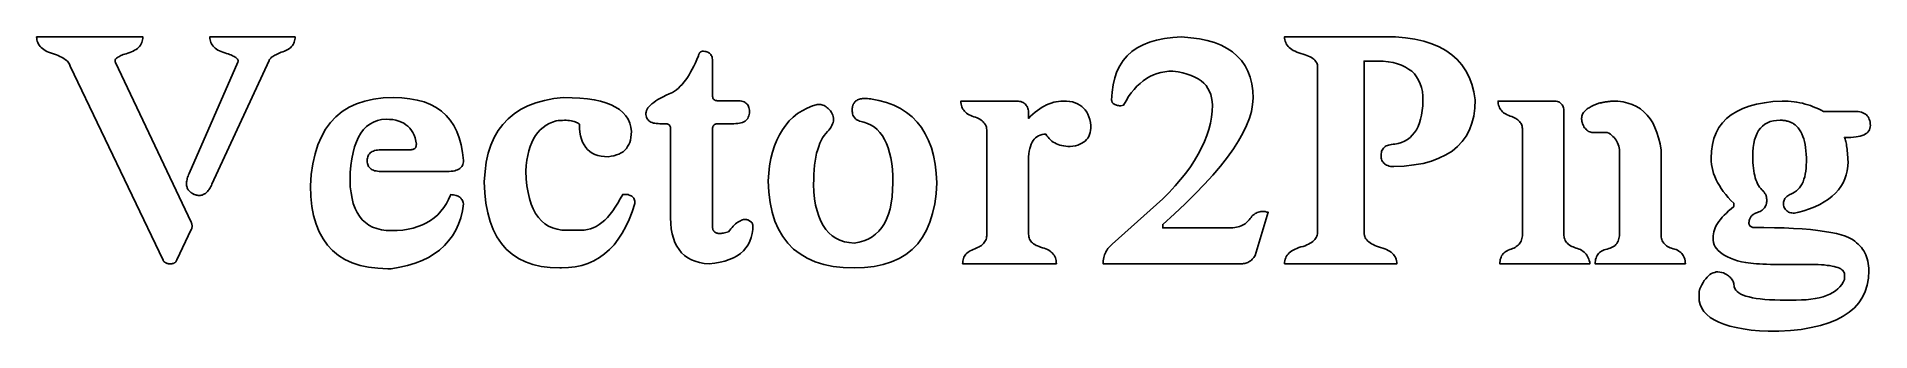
# Model space of a CAD drawing. Header units: metres. Extents: x 1 to 145, y 23 to 46.
import ezdxf

# ---------------------------------------------------------------- set-up
doc = ezdxf.new("R2010")
doc.units = ezdxf.units.M

msp = doc.modelspace()

# ---------------------------------------------------------------- linework, layer by layer
for points in [[(11.24, 28.07), (11.29, 28.07), (11.33, 28.07), (11.37, 28.08), (11.41, 28.09), (11.45, 28.1), (11.49, 28.12), (11.52, 28.13), (11.55, 28.15), (11.58, 28.18), (11.61, 28.2), (11.63, 28.23), (11.66, 28.26), (11.68, 28.3), (11.7, 28.33), (11.72, 28.37), (12.86, 30.76), (12.88, 30.8), (12.89, 30.84), (12.9, 30.88), (12.91, 30.92), (12.92, 30.96), (12.92, 31), (12.92, 31.03), (12.92, 31.07), (12.92, 31.11), (12.91, 31.15), (12.91, 31.19), (12.89, 31.23), (12.88, 31.28), (12.87, 31.32), (12.85, 31.36), (6.87, 43.95), (6.86, 43.96), (6.86, 43.97), (6.86, 43.98), (6.85, 43.99), (6.85, 43.99), (6.85, 44), (6.85, 44.01), (6.84, 44.02), (6.84, 44.02), (6.84, 44.03), (6.84, 44.04), (6.84, 44.05), (6.84, 44.05), (6.84, 44.06), (6.84, 44.07), (6.84, 44.11), (6.86, 44.16), (6.88, 44.2), (6.91, 44.24), (6.95, 44.28), (7, 44.32), (7.06, 44.36), (7.13, 44.4), (7.21, 44.45), (7.29, 44.49), (7.39, 44.53), (7.49, 44.57), (7.6, 44.6), (7.72, 44.64), (7.85, 44.68), (8, 44.73), (8.14, 44.79), (8.27, 44.85), (8.39, 44.91), (8.51, 44.98), (8.61, 45.05), (8.7, 45.14), (8.78, 45.22), (8.84, 45.31), (8.9, 45.41), (8.95, 45.51), (8.99, 45.62), (9.02, 45.73), (9.03, 45.85), (9.04, 45.97), (0.66, 45.97), (0.67, 45.85), (0.68, 45.73), (0.71, 45.62), (0.75, 45.51), (0.8, 45.4), (0.86, 45.31), (0.93, 45.21), (1.02, 45.13), (1.11, 45.04), (1.22, 44.96), (1.33, 44.89), (1.46, 44.82), (1.6, 44.76), (1.75, 44.7), (1.91, 44.65), (2.07, 44.6), (2.22, 44.55), (2.36, 44.49), (2.49, 44.43), (2.62, 44.37), (2.73, 44.31), (2.83, 44.24), (2.92, 44.18), (3.01, 44.11), (3.08, 44.04), (3.14, 43.96), (3.2, 43.89), (3.24, 43.81), (3.28, 43.73), (3.3, 43.65), (10.63, 28.35), (10.65, 28.31), (10.68, 28.28), (10.7, 28.25), (10.73, 28.22), (10.76, 28.19), (10.79, 28.17), (10.82, 28.15), (10.86, 28.13), (10.89, 28.11), (10.93, 28.1), (10.98, 28.09), (11.02, 28.08), (11.07, 28.07), (11.11, 28.07), (11.16, 28.07), (11.24, 28.07)], [(16.55, 44.07), (16.55, 44.07), (16.55, 44.06), (16.55, 44.05), (16.55, 44.05), (16.55, 44.04), (16.55, 44.04), (16.55, 44.03), (16.55, 44.02), (16.55, 44.02), (16.54, 44.01), (16.54, 44), (16.54, 44), (16.54, 43.99), (16.54, 43.99), (16.53, 43.98), (12.69, 35.18), (12.64, 35.08), (12.6, 34.98), (12.57, 34.89), (12.54, 34.79), (12.52, 34.71), (12.5, 34.62), (12.49, 34.54), (12.48, 34.46), (12.48, 34.38), (12.48, 34.31), (12.49, 34.23), (12.5, 34.16), (12.52, 34.1), (12.54, 34.04), (12.57, 33.97), (12.59, 33.94), (12.61, 33.91), (12.63, 33.88), (12.66, 33.84), (12.68, 33.81), (12.71, 33.79), (12.74, 33.76), (12.77, 33.73), (12.81, 33.7), (12.84, 33.68), (12.88, 33.65), (12.91, 33.63), (12.95, 33.61), (13, 33.59), (13.04, 33.56), (13.08, 33.54), (13.13, 33.53), (13.17, 33.51), (13.21, 33.5), (13.26, 33.49), (13.3, 33.48), (13.34, 33.47), (13.38, 33.46), (13.42, 33.46), (13.46, 33.46), (13.5, 33.46), (13.54, 33.46), (13.58, 33.46), (13.62, 33.47), (13.66, 33.48), (13.72, 33.49), (13.79, 33.52), (13.85, 33.55), (13.91, 33.58), (13.97, 33.62), (14.03, 33.67), (14.08, 33.72), (14.14, 33.78), (14.19, 33.84), (14.25, 33.91), (14.3, 33.98), (14.35, 34.06), (14.4, 34.15), (14.45, 34.24), (14.49, 34.34), (18.99, 44.09), (19.01, 44.14), (19.04, 44.19), (19.07, 44.23), (19.12, 44.28), (19.17, 44.33), (19.23, 44.38), (19.29, 44.42), (19.36, 44.47), (19.44, 44.52), (19.53, 44.56), (19.63, 44.61), (19.73, 44.66), (19.84, 44.7), (19.96, 44.75), (20.08, 44.79), (20.21, 44.84), (20.32, 44.89), (20.43, 44.94), (20.53, 45), (20.62, 45.07), (20.7, 45.14), (20.77, 45.21), (20.83, 45.29), (20.89, 45.37), (20.94, 45.46), (20.97, 45.55), (21, 45.65), (21.03, 45.75), (21.04, 45.86), (21.04, 45.97), (14.32, 45.97), (14.32, 45.85), (14.34, 45.74), (14.37, 45.63), (14.4, 45.52), (14.45, 45.42), (14.51, 45.33), (14.58, 45.24), (14.66, 45.15), (14.75, 45.07), (14.85, 45), (14.96, 44.93), (15.08, 44.87), (15.21, 44.81), (15.35, 44.75), (15.51, 44.7), (15.64, 44.66), (15.77, 44.62), (15.88, 44.58), (15.99, 44.54), (16.09, 44.5), (16.17, 44.45), (16.25, 44.41), (16.32, 44.37), (16.38, 44.33), (16.43, 44.29), (16.48, 44.24), (16.51, 44.2), (16.53, 44.16), (16.55, 44.11), (16.55, 44.07)], [(96.62, 41.12), (96.59, 41.71), (96.51, 42.26), (96.38, 42.78), (96.2, 43.26), (95.98, 43.69), (95.7, 44.09), (95.37, 44.45), (95, 44.78), (94.57, 45.06), (94.1, 45.31), (93.57, 45.51), (93, 45.68), (92.38, 45.81), (91.7, 45.9), (90.98, 45.96), (90.28, 45.92), (89.62, 45.83), (89.01, 45.71), (88.45, 45.55), (87.94, 45.34), (87.47, 45.09), (87.06, 44.8), (86.69, 44.47), (86.37, 44.1), (86.1, 43.68), (85.88, 43.23), (85.7, 42.73), (85.57, 42.19), (85.49, 41.61), (85.46, 40.98), (85.47, 40.93), (85.48, 40.88), (85.49, 40.84), (85.51, 40.8), (85.54, 40.76), (85.58, 40.72), (85.62, 40.68), (85.67, 40.65), (85.72, 40.63), (85.78, 40.6), (85.85, 40.58), (85.92, 40.56), (86, 40.54), (86.09, 40.53), (86.18, 40.52), (86.4, 40.59), (86.6, 40.93), (86.8, 41.25), (87.01, 41.55), (87.23, 41.82), (87.46, 42.07), (87.7, 42.3), (87.95, 42.5), (88.21, 42.68), (88.48, 42.84), (88.76, 42.97), (89.05, 43.07), (89.35, 43.16), (89.66, 43.22), (89.98, 43.25), (90.3, 43.26), (90.7, 43.2), (91.08, 43.13), (91.42, 43.03), (91.74, 42.92), (92.03, 42.8), (92.29, 42.65), (92.52, 42.49), (92.73, 42.31), (92.91, 42.12), (93.06, 41.9), (93.19, 41.67), (93.28, 41.43), (93.35, 41.16), (93.39, 40.88), (93.41, 40.59), (93.39, 40.11), (93.34, 39.63), (93.25, 39.15), (93.13, 38.67), (92.97, 38.18), (92.78, 37.7), (92.55, 37.21), (92.29, 36.71), (92, 36.22), (91.67, 35.72), (91.3, 35.22), (90.9, 34.71), (90.47, 34.21), (90, 33.7), (89.49, 33.19), (85.49, 29.61), (85.4, 29.52), (85.31, 29.44), (85.24, 29.35), (85.16, 29.26), (85.1, 29.17), (85.04, 29.07), (84.99, 28.97), (84.94, 28.87), (84.9, 28.77), (84.87, 28.66), (84.84, 28.55), (84.82, 28.43), (84.8, 28.31), (84.79, 28.19), (84.79, 28.07), (95.69, 28.07), (95.78, 28.07), (95.87, 28.08), (95.96, 28.09), (96.04, 28.11), (96.13, 28.14), (96.21, 28.17), (96.28, 28.21), (96.35, 28.26), (96.42, 28.31), (96.49, 28.36), (96.55, 28.42), (96.61, 28.49), (96.67, 28.57), (96.72, 28.65), (96.77, 28.73), (97.81, 32.13), (97.69, 32.15), (97.57, 32.18), (97.46, 32.19), (97.35, 32.19), (97.24, 32.18), (97.14, 32.17), (97.04, 32.14), (96.95, 32.11), (96.86, 32.07), (96.77, 32.02), (96.69, 31.96), (96.61, 31.89), (96.53, 31.82), (96.46, 31.73), (96.39, 31.63), (96.32, 31.54), (96.24, 31.45), (96.16, 31.37), (96.08, 31.29), (95.98, 31.22), (95.88, 31.16), (95.78, 31.1), (95.67, 31.05), (95.55, 31.01), (95.43, 30.97), (95.3, 30.95), (95.17, 30.92), (95.03, 30.91), (94.88, 30.9), (94.73, 30.89), (89.49, 30.89), (89.49, 31.17), (90.41, 32), (91.27, 32.8), (92.06, 33.58), (92.79, 34.34), (93.45, 35.07), (94.05, 35.78), (94.59, 36.47), (95.06, 37.13), (95.48, 37.77), (95.82, 38.38), (96.11, 38.98), (96.33, 39.55), (96.49, 40.09), (96.58, 40.62), (96.62, 41.12)], [(110.02, 40.93), (110, 40.53), (109.96, 40.16), (109.91, 39.8), (109.83, 39.48), (109.74, 39.18), (109.63, 38.9), (109.5, 38.64), (109.35, 38.42), (109.18, 38.21), (109, 38.03), (108.79, 37.88), (108.57, 37.74), (108.33, 37.64), (108.07, 37.55), (107.79, 37.5), (107.66, 37.49), (107.53, 37.48), (107.42, 37.46), (107.31, 37.43), (107.21, 37.4), (107.12, 37.36), (107.04, 37.31), (106.96, 37.25), (106.9, 37.18), (106.85, 37.11), (106.8, 37.03), (106.76, 36.94), (106.74, 36.84), (106.72, 36.73), (106.71, 36.62), (106.71, 36.51), (106.72, 36.41), (106.75, 36.31), (106.78, 36.22), (106.82, 36.14), (106.87, 36.07), (106.93, 36), (106.99, 35.94), (107.07, 35.89), (107.15, 35.84), (107.25, 35.81), (107.35, 35.78), (107.46, 35.75), (107.58, 35.74), (107.71, 35.73), (108.54, 35.78), (109.31, 35.86), (110.03, 35.99), (110.68, 36.17), (111.28, 36.39), (111.82, 36.65), (112.31, 36.96), (112.74, 37.31), (113.11, 37.7), (113.42, 38.14), (113.68, 38.63), (113.88, 39.15), (114.02, 39.72), (114.1, 40.34), (114.13, 41), (114.03, 41.64), (113.87, 42.24), (113.67, 42.79), (113.4, 43.3), (113.09, 43.77), (112.72, 44.19), (112.3, 44.56), (111.82, 44.9), (111.3, 45.19), (110.71, 45.43), (110.08, 45.63), (109.39, 45.78), (108.65, 45.89), (107.86, 45.96), (107.01, 45.98), (99.1, 45.98), (99.1, 45.86), (99.12, 45.74), (99.15, 45.62), (99.19, 45.52), (99.24, 45.41), (99.3, 45.31), (99.38, 45.22), (99.46, 45.13), (99.56, 45.05), (99.67, 44.97), (99.79, 44.9), (99.93, 44.83), (100.07, 44.77), (100.23, 44.71), (100.39, 44.66), (100.56, 44.61), (100.72, 44.56), (100.86, 44.51), (101, 44.45), (101.12, 44.39), (101.23, 44.33), (101.32, 44.26), (101.41, 44.2), (101.49, 44.13), (101.55, 44.06), (101.6, 43.98), (101.64, 43.91), (101.67, 43.83), (101.69, 43.75), (101.69, 43.66), (101.69, 30.53), (101.69, 30.43), (101.67, 30.33), (101.64, 30.24), (101.6, 30.15), (101.55, 30.06), (101.49, 29.98), (101.41, 29.9), (101.32, 29.82), (101.23, 29.75), (101.12, 29.68), (101, 29.61), (100.86, 29.55), (100.72, 29.49), (100.56, 29.44), (100.39, 29.39), (100.23, 29.34), (100.07, 29.28), (99.93, 29.22), (99.79, 29.15), (99.67, 29.08), (99.56, 29), (99.46, 28.92), (99.38, 28.83), (99.3, 28.74), (99.24, 28.64), (99.19, 28.54), (99.15, 28.43), (99.12, 28.31), (99.1, 28.19), (99.1, 28.07), (107.97, 28.07), (107.96, 28.19), (107.94, 28.31), (107.91, 28.42), (107.87, 28.52), (107.82, 28.62), (107.76, 28.72), (107.69, 28.81), (107.6, 28.9), (107.5, 28.98), (107.39, 29.05), (107.27, 29.12), (107.14, 29.19), (107, 29.25), (106.84, 29.3), (106.67, 29.35), (106.51, 29.4), (106.35, 29.46), (106.21, 29.52), (106.08, 29.58), (105.96, 29.64), (105.85, 29.71), (105.75, 29.79), (105.66, 29.86), (105.59, 29.95), (105.52, 30.03), (105.47, 30.12), (105.43, 30.22), (105.4, 30.31), (105.39, 30.42), (105.38, 30.52), (105.38, 44.06), (106.88, 44.06), (107.28, 44.01), (107.66, 43.94), (108.01, 43.85), (108.33, 43.73), (108.63, 43.59), (108.89, 43.43), (109.13, 43.25), (109.34, 43.04), (109.52, 42.81), (109.67, 42.55), (109.8, 42.27), (109.9, 41.97), (109.97, 41.65), (110.01, 41.3), (110.02, 40.93)], [(53.97, 44.1), (53.97, 44.19), (53.95, 44.28), (53.94, 44.36), (53.91, 44.44), (53.88, 44.51), (53.84, 44.57), (53.79, 44.62), (53.74, 44.67), (53.68, 44.71), (53.61, 44.75), (53.53, 44.78), (53.45, 44.8), (53.36, 44.82), (53.26, 44.83), (53.16, 44.83), (53.13, 44.82), (53.1, 44.81), (53.08, 44.8), (53.05, 44.79), (53.03, 44.77), (53, 44.75), (52.98, 44.73), (52.96, 44.7), (52.94, 44.68), (52.92, 44.65), (52.91, 44.61), (52.89, 44.58), (52.88, 44.54), (52.87, 44.5), (52.86, 44.46), (52.74, 44.18), (52.62, 43.91), (52.5, 43.66), (52.38, 43.41), (52.25, 43.18), (52.12, 42.97), (51.99, 42.76), (51.86, 42.57), (51.72, 42.39), (51.58, 42.22), (51.43, 42.07), (51.29, 41.93), (51.14, 41.8), (50.98, 41.68), (50.83, 41.58), (50.56, 41.47), (50.31, 41.36), (50.08, 41.24), (49.87, 41.13), (49.67, 41.02), (49.5, 40.91), (49.34, 40.8), (49.2, 40.69), (49.07, 40.58), (48.97, 40.47), (48.88, 40.36), (48.82, 40.26), (48.76, 40.15), (48.73, 40.04), (48.72, 39.94), (48.72, 39.83), (48.74, 39.73), (48.76, 39.64), (48.8, 39.56), (48.84, 39.48), (48.89, 39.41), (48.96, 39.35), (49.03, 39.29), (49.11, 39.25), (49.21, 39.21), (49.31, 39.17), (49.42, 39.15), (49.54, 39.13), (49.68, 39.12), (49.82, 39.11), (50.24, 39.11), (50.3, 39.11), (50.35, 39.11), (50.4, 39.1), (50.44, 39.08), (50.48, 39.07), (50.51, 39.05), (50.55, 39.02), (50.57, 38.99), (50.6, 38.96), (50.62, 38.93), (50.64, 38.89), (50.65, 38.84), (50.66, 38.8), (50.67, 38.74), (50.67, 38.69), (50.67, 31.7), (50.68, 31.25), (50.72, 30.83), (50.79, 30.44), (50.89, 30.08), (51.01, 29.75), (51.16, 29.45), (51.34, 29.18), (51.54, 28.94), (51.77, 28.73), (52.02, 28.54), (52.31, 28.39), (52.61, 28.26), (52.95, 28.17), (53.31, 28.1), (53.7, 28.07), (54.15, 28.12), (54.57, 28.19), (54.95, 28.28), (55.3, 28.4), (55.63, 28.54), (55.92, 28.7), (56.18, 28.88), (56.41, 29.09), (56.61, 29.32), (56.78, 29.56), (56.92, 29.84), (57.03, 30.13), (57.1, 30.45), (57.15, 30.78), (57.16, 31.14), (57.14, 31.19), (57.12, 31.23), (57.1, 31.27), (57.07, 31.31), (57.04, 31.34), (57.01, 31.38), (56.97, 31.41), (56.93, 31.44), (56.89, 31.46), (56.85, 31.49), (56.81, 31.51), (56.76, 31.53), (56.71, 31.54), (56.66, 31.56), (56.61, 31.57), (56.52, 31.56), (56.43, 31.55), (56.34, 31.53), (56.26, 31.5), (56.17, 31.46), (56.08, 31.41), (55.98, 31.35), (55.89, 31.29), (55.8, 31.22), (55.71, 31.13), (55.61, 31.04), (55.52, 30.94), (55.42, 30.83), (55.33, 30.71), (55.23, 30.59), (55.12, 30.55), (55.02, 30.53), (54.92, 30.5), (54.82, 30.48), (54.73, 30.47), (54.65, 30.46), (54.57, 30.46), (54.5, 30.46), (54.43, 30.46), (54.36, 30.47), (54.3, 30.49), (54.25, 30.51), (54.2, 30.54), (54.15, 30.57), (54.11, 30.6), (54.1, 30.62), (54.08, 30.64), (54.06, 30.66), (54.05, 30.68), (54.04, 30.71), (54.03, 30.73), (54.01, 30.75), (54, 30.78), (54, 30.81), (53.99, 30.84), (53.98, 30.87), (53.98, 30.9), (53.97, 30.93), (53.97, 30.96), (53.97, 31), (53.97, 38.69), (53.97, 38.74), (53.98, 38.8), (53.99, 38.84), (54, 38.89), (54.02, 38.93), (54.04, 38.96), (54.07, 38.99), (54.1, 39.02), (54.13, 39.05), (54.17, 39.07), (54.21, 39.08), (54.26, 39.1), (54.31, 39.11), (54.36, 39.11), (54.42, 39.11), (55.65, 39.11), (55.81, 39.12), (55.96, 39.13), (56.1, 39.15), (56.22, 39.18), (56.34, 39.22), (56.44, 39.27), (56.54, 39.32), (56.62, 39.39), (56.69, 39.46), (56.75, 39.54), (56.8, 39.63), (56.84, 39.73), (56.86, 39.84), (56.88, 39.96), (56.89, 40.08), (56.88, 40.19), (56.87, 40.29), (56.85, 40.39), (56.82, 40.47), (56.78, 40.55), (56.73, 40.63), (56.68, 40.69), (56.61, 40.75), (56.54, 40.79), (56.46, 40.84), (56.37, 40.87), (56.27, 40.9), (56.16, 40.92), (56.04, 40.93), (55.92, 40.93), (54.38, 40.93), (54.33, 40.93), (54.28, 40.94), (54.23, 40.95), (54.19, 40.96), (54.15, 40.98), (54.12, 41), (54.09, 41.03), (54.06, 41.06), (54.03, 41.09), (54.01, 41.13), (54, 41.17), (53.99, 41.22), (53.98, 41.27), (53.97, 41.32), (53.97, 41.38), (53.97, 44.1)], [(30.62, 37.5), (30.61, 37.44), (30.61, 37.39), (30.6, 37.34), (30.58, 37.29), (30.56, 37.25), (30.54, 37.22), (30.51, 37.18), (30.48, 37.15), (30.45, 37.13), (30.4, 37.11), (30.36, 37.09), (30.31, 37.08), (30.26, 37.07), (30.2, 37.06), (30.14, 37.06), (27.83, 37.06), (27.69, 37.05), (27.56, 37.04), (27.44, 37.02), (27.32, 36.99), (27.22, 36.96), (27.13, 36.92), (27.04, 36.87), (26.97, 36.81), (26.91, 36.74), (26.85, 36.67), (26.81, 36.59), (26.78, 36.51), (26.75, 36.41), (26.74, 36.31), (26.73, 36.2), (26.74, 36.09), (26.75, 35.99), (26.78, 35.9), (26.81, 35.81), (26.85, 35.73), (26.91, 35.66), (26.97, 35.6), (27.04, 35.54), (27.13, 35.49), (27.22, 35.45), (27.32, 35.41), (27.44, 35.39), (27.56, 35.37), (27.69, 35.35), (27.83, 35.35), (33.04, 35.35), (33.21, 35.35), (33.36, 35.36), (33.51, 35.38), (33.64, 35.41), (33.76, 35.44), (33.87, 35.49), (33.96, 35.54), (34.05, 35.59), (34.12, 35.66), (34.19, 35.73), (34.24, 35.81), (34.28, 35.9), (34.31, 36), (34.32, 36.1), (34.33, 36.21), (34.26, 36.85), (34.15, 37.45), (34, 38), (33.81, 38.51), (33.57, 38.97), (33.28, 39.39), (32.96, 39.77), (32.59, 40.1), (32.18, 40.39), (31.72, 40.63), (31.22, 40.83), (30.68, 40.98), (30.09, 41.09), (29.46, 41.16), (28.79, 41.18), (27.99, 41.15), (27.24, 41.06), (26.54, 40.9), (25.89, 40.69), (25.3, 40.41), (24.76, 40.07), (24.27, 39.67), (23.84, 39.2), (23.45, 38.68), (23.12, 38.09), (22.84, 37.44), (22.62, 36.73), (22.44, 35.95), (22.32, 35.12), (22.25, 34.22), (22.28, 33.38), (22.37, 32.59), (22.51, 31.87), (22.7, 31.2), (22.95, 30.59), (23.25, 30.04), (23.6, 29.54), (24.01, 29.11), (24.47, 28.73), (24.98, 28.41), (25.55, 28.15), (26.17, 27.94), (26.84, 27.8), (27.57, 27.71), (28.35, 27.68), (28.63, 27.68), (29.3, 27.8), (29.92, 27.94), (30.51, 28.12), (31.06, 28.33), (31.56, 28.57), (32.02, 28.85), (32.44, 29.15), (32.82, 29.5), (33.16, 29.87), (33.46, 30.28), (33.72, 30.72), (33.93, 31.19), (34.11, 31.69), (34.24, 32.23), (34.33, 32.8), (34.31, 32.89), (34.28, 32.98), (34.25, 33.06), (34.21, 33.13), (34.16, 33.19), (34.11, 33.25), (34.04, 33.31), (33.98, 33.36), (33.9, 33.4), (33.82, 33.43), (33.74, 33.46), (33.64, 33.49), (33.54, 33.5), (33.44, 33.51), (33.32, 33.52), (33.16, 33.15), (32.98, 32.81), (32.77, 32.5), (32.54, 32.21), (32.3, 31.94), (32.03, 31.7), (31.74, 31.49), (31.42, 31.3), (31.09, 31.13), (30.73, 31), (30.36, 30.88), (29.96, 30.79), (29.54, 30.73), (29.1, 30.69), (28.64, 30.68), (28.23, 30.7), (27.85, 30.75), (27.49, 30.84), (27.16, 30.96), (26.86, 31.12), (26.59, 31.31), (26.35, 31.54), (26.13, 31.81), (25.94, 32.11), (25.78, 32.44), (25.64, 32.81), (25.54, 33.22), (25.46, 33.66), (25.4, 34.13), (25.38, 34.65), (25.4, 35.26), (25.45, 35.83), (25.52, 36.35), (25.62, 36.84), (25.74, 37.29), (25.88, 37.69), (26.05, 38.05), (26.24, 38.37), (26.45, 38.66), (26.69, 38.89), (26.95, 39.09), (27.23, 39.25), (27.54, 39.36), (27.87, 39.44), (28.23, 39.47), (28.5, 39.46), (28.76, 39.44), (29, 39.39), (29.22, 39.33), (29.43, 39.25), (29.62, 39.16), (29.79, 39.04), (29.95, 38.91), (30.1, 38.76), (30.22, 38.59), (30.33, 38.41), (30.43, 38.21), (30.51, 37.99), (30.57, 37.75), (30.62, 37.5)], [(47.58, 38.49), (47.53, 38.84), (47.44, 39.17), (47.31, 39.47), (47.13, 39.75), (46.91, 40), (46.64, 40.23), (46.33, 40.43), (45.97, 40.61), (45.57, 40.76), (45.13, 40.9), (44.64, 41), (44.1, 41.08), (43.52, 41.14), (42.9, 41.17), (42.23, 41.18), (41.45, 41.1), (40.72, 40.96), (40.04, 40.77), (39.41, 40.53), (38.84, 40.24), (38.32, 39.9), (37.85, 39.5), (37.43, 39.06), (37.06, 38.57), (36.75, 38.02), (36.49, 37.43), (36.28, 36.78), (36.13, 36.09), (36.03, 35.34), (35.97, 34.54), (36.01, 33.66), (36.1, 32.85), (36.24, 32.09), (36.43, 31.39), (36.68, 30.76), (36.97, 30.19), (37.32, 29.67), (37.71, 29.22), (38.16, 28.82), (38.66, 28.49), (39.21, 28.22), (39.81, 28.01), (40.47, 27.86), (41.17, 27.77), (41.93, 27.74), (42.05, 27.74), (42.61, 27.76), (43.15, 27.83), (43.66, 27.94), (44.15, 28.1), (44.61, 28.3), (45.05, 28.55), (45.46, 28.85), (45.85, 29.18), (46.21, 29.57), (46.54, 30), (46.86, 30.47), (47.14, 31), (47.41, 31.56), (47.64, 32.17), (47.86, 32.83), (47.85, 32.92), (47.84, 33.01), (47.82, 33.09), (47.8, 33.16), (47.76, 33.23), (47.72, 33.29), (47.67, 33.34), (47.61, 33.39), (47.55, 33.43), (47.48, 33.46), (47.4, 33.49), (47.31, 33.52), (47.22, 33.53), (47.12, 33.54), (47.01, 33.54), (46.89, 33.54), (46.7, 33.18), (46.5, 32.84), (46.3, 32.52), (46.1, 32.23), (45.89, 31.97), (45.68, 31.73), (45.47, 31.51), (45.25, 31.32), (45.03, 31.16), (44.8, 31.02), (44.57, 30.91), (44.34, 30.82), (44.1, 30.76), (43.86, 30.72), (43.61, 30.71), (42.49, 30.71), (42.08, 30.73), (41.71, 30.79), (41.36, 30.89), (41.04, 31.04), (40.75, 31.23), (40.48, 31.45), (40.24, 31.72), (40.02, 32.03), (39.83, 32.39), (39.67, 32.78), (39.53, 33.22), (39.42, 33.69), (39.34, 34.21), (39.28, 34.77), (39.25, 35.37), (39.28, 35.81), (39.34, 36.23), (39.4, 36.62), (39.49, 36.98), (39.6, 37.32), (39.72, 37.63), (39.86, 37.92), (40.02, 38.19), (40.2, 38.42), (40.39, 38.64), (40.61, 38.83), (40.84, 38.99), (41.09, 39.13), (41.35, 39.25), (41.64, 39.34), (41.81, 39.36), (41.98, 39.37), (42.14, 39.38), (42.29, 39.39), (42.44, 39.39), (42.57, 39.38), (42.7, 39.37), (42.83, 39.35), (42.94, 39.33), (43.05, 39.3), (43.15, 39.26), (43.24, 39.22), (43.33, 39.18), (43.41, 39.13), (43.48, 39.07), (43.49, 38.74), (43.52, 38.44), (43.57, 38.15), (43.64, 37.89), (43.73, 37.65), (43.84, 37.44), (43.97, 37.24), (44.12, 37.07), (44.3, 36.92), (44.49, 36.8), (44.7, 36.7), (44.93, 36.62), (45.18, 36.56), (45.46, 36.53), (45.75, 36.51), (45.98, 36.55), (46.2, 36.59), (46.41, 36.65), (46.59, 36.72), (46.76, 36.81), (46.92, 36.91), (47.06, 37.03), (47.18, 37.16), (47.28, 37.31), (47.37, 37.47), (47.45, 37.64), (47.5, 37.83), (47.54, 38.04), (47.57, 38.26), (47.58, 38.49)], [(63.19, 40.23), (63.11, 40.31), (63.03, 40.38), (62.95, 40.44), (62.86, 40.49), (62.78, 40.54), (62.69, 40.57), (62.61, 40.6), (62.52, 40.62), (62.43, 40.63), (62.34, 40.63), (62.24, 40.63), (62.15, 40.61), (62.05, 40.59), (61.96, 40.56), (61.86, 40.52), (61.44, 40.35), (61.05, 40.14), (60.68, 39.91), (60.34, 39.64), (60.03, 39.34), (59.75, 39.01), (59.49, 38.64), (59.25, 38.25), (59.05, 37.82), (58.87, 37.37), (58.71, 36.88), (58.58, 36.36), (58.48, 35.8), (58.41, 35.22), (58.36, 34.61), (58.41, 33.72), (58.52, 32.9), (58.68, 32.13), (58.9, 31.43), (59.18, 30.79), (59.52, 30.21), (59.92, 29.69), (60.37, 29.23), (60.88, 28.84), (61.45, 28.5), (62.07, 28.22), (62.75, 28.01), (63.49, 27.86), (64.29, 27.77), (65.15, 27.74), (65.97, 27.77), (66.73, 27.86), (67.44, 28.01), (68.09, 28.21), (68.69, 28.48), (69.23, 28.81), (69.72, 29.2), (70.16, 29.65), (70.53, 30.16), (70.86, 30.72), (71.13, 31.35), (71.34, 32.04), (71.5, 32.79), (71.61, 33.59), (71.66, 34.46), (71.62, 35.22), (71.54, 35.93), (71.41, 36.6), (71.24, 37.22), (71.02, 37.79), (70.76, 38.33), (70.46, 38.81), (70.11, 39.25), (69.72, 39.65), (69.28, 40), (68.8, 40.31), (68.28, 40.57), (67.71, 40.78), (67.1, 40.95), (66.45, 41.08), (66.33, 41.09), (66.21, 41.1), (66.1, 41.11), (66, 41.11), (65.9, 41.1), (65.81, 41.1), (65.72, 41.08), (65.64, 41.07), (65.56, 41.04), (65.48, 41.02), (65.41, 40.99), (65.35, 40.95), (65.29, 40.91), (65.24, 40.87), (65.19, 40.82), (65.17, 40.79), (65.14, 40.76), (65.12, 40.72), (65.1, 40.69), (65.08, 40.65), (65.06, 40.61), (65.05, 40.57), (65.04, 40.53), (65.02, 40.49), (65.01, 40.45), (65.01, 40.4), (65, 40.35), (64.99, 40.3), (64.99, 40.25), (64.99, 40.2), (64.99, 40.09), (65.01, 39.99), (65.03, 39.89), (65.05, 39.8), (65.09, 39.72), (65.14, 39.64), (65.19, 39.57), (65.25, 39.51), (65.32, 39.45), (65.4, 39.4), (65.49, 39.36), (65.58, 39.32), (65.69, 39.29), (65.8, 39.26), (65.92, 39.25), (66.21, 39.14), (66.48, 39.01), (66.74, 38.85), (66.97, 38.65), (67.18, 38.43), (67.38, 38.17), (67.55, 37.88), (67.7, 37.56), (67.83, 37.21), (67.94, 36.83), (68.04, 36.42), (68.11, 35.97), (68.16, 35.5), (68.19, 35), (68.2, 34.46), (68.18, 33.89), (68.14, 33.36), (68.08, 32.86), (67.98, 32.4), (67.86, 31.98), (67.71, 31.59), (67.53, 31.24), (67.33, 30.92), (67.1, 30.64), (66.84, 30.39), (66.56, 30.18), (66.25, 30.01), (65.91, 29.87), (65.54, 29.77), (65.15, 29.7), (64.75, 29.74), (64.38, 29.81), (64.03, 29.93), (63.71, 30.08), (63.42, 30.27), (63.15, 30.5), (62.91, 30.77), (62.7, 31.08), (62.51, 31.42), (62.35, 31.81), (62.22, 32.23), (62.11, 32.69), (62.03, 33.2), (61.98, 33.74), (61.95, 34.31), (61.96, 34.72), (61.97, 35.11), (62, 35.49), (62.03, 35.84), (62.07, 36.17), (62.13, 36.49), (62.19, 36.79), (62.27, 37.07), (62.35, 37.33), (62.44, 37.57), (62.54, 37.79), (62.66, 37.99), (62.78, 38.18), (62.91, 38.34), (63.05, 38.49), (63.16, 38.61), (63.25, 38.74), (63.33, 38.86), (63.4, 38.98), (63.45, 39.1), (63.49, 39.21), (63.51, 39.33), (63.52, 39.45), (63.51, 39.56), (63.49, 39.68), (63.46, 39.79), (63.41, 39.9), (63.35, 40.01), (63.28, 40.12), (63.19, 40.23)], [(78.91, 39.92), (78.91, 40.03), (78.9, 40.14), (78.88, 40.23), (78.85, 40.32), (78.82, 40.41), (78.78, 40.49), (78.73, 40.56), (78.68, 40.62), (78.62, 40.68), (78.55, 40.74), (78.47, 40.78), (78.39, 40.82), (78.29, 40.86), (78.2, 40.88), (78.09, 40.9), (73.57, 40.9), (73.57, 40.78), (73.59, 40.67), (73.61, 40.56), (73.64, 40.46), (73.68, 40.36), (73.73, 40.27), (73.79, 40.18), (73.86, 40.1), (73.94, 40.02), (74.02, 39.95), (74.12, 39.88), (74.22, 39.82), (74.34, 39.77), (74.46, 39.72), (74.59, 39.67), (74.72, 39.63), (74.84, 39.58), (74.96, 39.52), (75.06, 39.47), (75.16, 39.4), (75.25, 39.34), (75.32, 39.26), (75.39, 39.19), (75.45, 39.11), (75.5, 39.02), (75.55, 38.93), (75.58, 38.84), (75.6, 38.74), (75.62, 38.64), (75.62, 38.53), (75.62, 30.39), (75.62, 30.28), (75.6, 30.18), (75.58, 30.08), (75.55, 29.99), (75.51, 29.9), (75.46, 29.82), (75.41, 29.74), (75.34, 29.66), (75.27, 29.59), (75.19, 29.52), (75.1, 29.46), (75, 29.4), (74.89, 29.34), (74.78, 29.29), (74.66, 29.25), (74.53, 29.2), (74.42, 29.15), (74.31, 29.09), (74.21, 29.03), (74.13, 28.97), (74.04, 28.9), (73.97, 28.83), (73.91, 28.75), (73.85, 28.66), (73.81, 28.58), (73.77, 28.48), (73.74, 28.39), (73.72, 28.28), (73.71, 28.18), (73.7, 28.07), (81.1, 28.07), (81.09, 28.2), (81.08, 28.32), (81.05, 28.43), (81.02, 28.54), (80.97, 28.64), (80.92, 28.74), (80.85, 28.83), (80.78, 28.92), (80.7, 28.99), (80.61, 29.07), (80.5, 29.13), (80.39, 29.19), (80.27, 29.25), (80.14, 29.29), (80, 29.33), (79.86, 29.37), (79.73, 29.42), (79.61, 29.47), (79.5, 29.52), (79.4, 29.58), (79.3, 29.64), (79.22, 29.71), (79.15, 29.78), (79.09, 29.86), (79.03, 29.94), (78.99, 30.02), (78.96, 30.11), (78.93, 30.2), (78.92, 30.3), (78.91, 30.4), (78.91, 36.5), (78.93, 36.73), (78.96, 36.95), (79.01, 37.15), (79.06, 37.33), (79.12, 37.5), (79.19, 37.65), (79.27, 37.78), (79.36, 37.9), (79.46, 38.01), (79.57, 38.09), (79.69, 38.16), (79.82, 38.22), (79.97, 38.26), (80.12, 38.28), (80.28, 38.29), (80.36, 38.17), (80.44, 38.05), (80.53, 37.94), (80.63, 37.84), (80.74, 37.75), (80.85, 37.67), (80.97, 37.6), (81.1, 37.53), (81.23, 37.48), (81.37, 37.43), (81.52, 37.39), (81.68, 37.36), (81.84, 37.34), (82.01, 37.33), (82.19, 37.32), (82.4, 37.35), (82.6, 37.38), (82.78, 37.43), (82.95, 37.49), (83.1, 37.57), (83.24, 37.65), (83.36, 37.75), (83.47, 37.86), (83.57, 37.98), (83.65, 38.11), (83.72, 38.26), (83.77, 38.42), (83.8, 38.59), (83.82, 38.77), (83.83, 38.97), (83.79, 39.22), (83.74, 39.45), (83.67, 39.67), (83.59, 39.86), (83.49, 40.04), (83.37, 40.21), (83.24, 40.35), (83.1, 40.48), (82.94, 40.59), (82.76, 40.69), (82.57, 40.77), (82.36, 40.83), (82.14, 40.87), (81.9, 40.9), (81.64, 40.9), (81.45, 40.9), (81.26, 40.88), (81.08, 40.85), (80.89, 40.81), (80.7, 40.75), (80.52, 40.68), (80.33, 40.6), (80.15, 40.51), (79.97, 40.41), (79.79, 40.29), (79.61, 40.16), (79.43, 40.02), (79.25, 39.87), (79.07, 39.7), (78.9, 39.53), (78.91, 39.92)], [(122.1, 29.31), (121.97, 29.34), (121.86, 29.39), (121.75, 29.43), (121.65, 29.49), (121.56, 29.55), (121.48, 29.61), (121.41, 29.68), (121.34, 29.75), (121.29, 29.83), (121.24, 29.91), (121.2, 30), (121.17, 30.1), (121.15, 30.2), (121.14, 30.3), (121.13, 30.41), (121.13, 40.06), (121.13, 40.16), (121.12, 40.27), (121.1, 40.36), (121.08, 40.45), (121.04, 40.53), (121.01, 40.6), (120.96, 40.66), (120.9, 40.72), (120.84, 40.77), (120.78, 40.81), (120.7, 40.84), (120.62, 40.87), (120.53, 40.89), (120.43, 40.9), (120.33, 40.9), (115.94, 40.9), (115.95, 40.79), (115.96, 40.68), (115.99, 40.57), (116.02, 40.47), (116.06, 40.38), (116.11, 40.29), (116.17, 40.2), (116.23, 40.12), (116.3, 40.05), (116.38, 39.98), (116.47, 39.92), (116.57, 39.86), (116.67, 39.81), (116.78, 39.76), (116.9, 39.72), (117.02, 39.68), (117.14, 39.63), (117.24, 39.58), (117.34, 39.53), (117.42, 39.47), (117.5, 39.42), (117.57, 39.35), (117.64, 39.29), (117.69, 39.22), (117.74, 39.15), (117.78, 39.07), (117.81, 38.99), (117.84, 38.91), (117.85, 38.82), (117.86, 38.73), (117.86, 30.39), (117.86, 30.27), (117.84, 30.16), (117.82, 30.06), (117.8, 29.96), (117.76, 29.86), (117.72, 29.78), (117.67, 29.69), (117.61, 29.62), (117.54, 29.54), (117.46, 29.48), (117.38, 29.42), (117.29, 29.36), (117.19, 29.31), (117.09, 29.27), (116.97, 29.23), (116.86, 29.19), (116.75, 29.14), (116.65, 29.09), (116.56, 29.04), (116.48, 28.98), (116.4, 28.91), (116.33, 28.84), (116.28, 28.76), (116.22, 28.68), (116.18, 28.59), (116.15, 28.5), (116.12, 28.4), (116.1, 28.29), (116.09, 28.18), (116.08, 28.07), (123.19, 28.07), (123.17, 28.2), (123.14, 28.32), (123.1, 28.43), (123.06, 28.54), (123.01, 28.64), (122.95, 28.74), (122.89, 28.83), (122.81, 28.91), (122.73, 28.99), (122.64, 29.05), (122.55, 29.12), (122.45, 29.18), (122.34, 29.23), (122.22, 29.27), (122.1, 29.31)], [(124.97, 40.9), (124.9, 40.9), (124.83, 40.89), (124.76, 40.88), (124.69, 40.87), (124.62, 40.86), (124.55, 40.85), (124.49, 40.84), (124.42, 40.83), (124.35, 40.82), (124.29, 40.81), (124.22, 40.8), (124.16, 40.79), (124.1, 40.77), (124.03, 40.76), (123.97, 40.75), (123.96, 40.76), (123.51, 40.57), (123.4, 40.53), (123.3, 40.48), (123.21, 40.43), (123.12, 40.38), (123.04, 40.33), (122.97, 40.28), (122.9, 40.22), (122.84, 40.17), (122.78, 40.11), (122.73, 40.05), (122.68, 39.99), (122.64, 39.92), (122.61, 39.86), (122.58, 39.79), (122.56, 39.72), (122.55, 39.68), (122.54, 39.64), (122.54, 39.6), (122.53, 39.56), (122.53, 39.52), (122.53, 39.47), (122.54, 39.43), (122.54, 39.39), (122.55, 39.34), (122.56, 39.3), (122.57, 39.25), (122.58, 39.2), (122.6, 39.16), (122.61, 39.11), (122.63, 39.06), (122.68, 38.97), (122.72, 38.88), (122.77, 38.8), (122.83, 38.73), (122.89, 38.66), (122.95, 38.6), (123.02, 38.55), (123.09, 38.51), (123.17, 38.48), (123.25, 38.45), (123.34, 38.43), (123.43, 38.42), (123.52, 38.41), (123.62, 38.41), (123.72, 38.42), (124.56, 38.42), (124.68, 38.36), (124.8, 38.28), (124.9, 38.21), (125, 38.12), (125.09, 38.03), (125.18, 37.93), (125.25, 37.83), (125.31, 37.72), (125.37, 37.6), (125.42, 37.48), (125.46, 37.35), (125.49, 37.21), (125.51, 37.07), (125.52, 36.92), (125.52, 36.77), (125.52, 30.4), (125.52, 30.28), (125.5, 30.16), (125.48, 30.05), (125.45, 29.95), (125.41, 29.85), (125.36, 29.76), (125.31, 29.67), (125.24, 29.59), (125.17, 29.52), (125.09, 29.46), (125, 29.4), (124.9, 29.35), (124.79, 29.3), (124.68, 29.27), (124.56, 29.23), (124.43, 29.2), (124.32, 29.16), (124.21, 29.12), (124.11, 29.07), (124.03, 29.01), (123.94, 28.95), (123.87, 28.87), (123.81, 28.8), (123.75, 28.71), (123.71, 28.62), (123.67, 28.52), (123.64, 28.42), (123.62, 28.31), (123.61, 28.19), (123.6, 28.07), (130.72, 28.07), (130.71, 28.19), (130.7, 28.31), (130.67, 28.42), (130.64, 28.52), (130.6, 28.62), (130.55, 28.71), (130.5, 28.79), (130.43, 28.87), (130.36, 28.95), (130.28, 29.01), (130.19, 29.07), (130.09, 29.13), (129.98, 29.18), (129.87, 29.22), (129.75, 29.25), (129.63, 29.29), (129.51, 29.33), (129.41, 29.38), (129.31, 29.43), (129.22, 29.49), (129.14, 29.56), (129.07, 29.63), (129.01, 29.7), (128.95, 29.79), (128.9, 29.87), (128.87, 29.97), (128.84, 30.07), (128.82, 30.17), (128.8, 30.28), (128.8, 30.4), (128.8, 37.03), (128.72, 37.53), (128.61, 38), (128.48, 38.43), (128.32, 38.82), (128.14, 39.18), (127.93, 39.51), (127.7, 39.8), (127.45, 40.06), (127.17, 40.28), (126.86, 40.47), (126.53, 40.63), (126.18, 40.75), (125.8, 40.84), (125.39, 40.89), (124.97, 40.9)], [(139.67, 32.13), (140.07, 32.23), (140.52, 32.39), (140.94, 32.56), (141.32, 32.75), (141.68, 32.95), (142, 33.16), (142.29, 33.39), (142.56, 33.64), (142.79, 33.9), (142.99, 34.17), (143.16, 34.46), (143.3, 34.76), (143.41, 35.08), (143.48, 35.41), (143.53, 35.76), (143.55, 36.12), (143.54, 36.3), (143.53, 36.48), (143.52, 36.65), (143.5, 36.81), (143.49, 36.96), (143.48, 37.11), (143.46, 37.24), (143.44, 37.37), (143.42, 37.49), (143.4, 37.6), (143.37, 37.71), (143.35, 37.8), (143.32, 37.89), (143.3, 37.97), (143.27, 38.04), (143.55, 38.04), (143.77, 38.04), (143.98, 38.06), (144.18, 38.08), (144.36, 38.11), (144.52, 38.14), (144.67, 38.19), (144.81, 38.24), (144.92, 38.31), (145.03, 38.38), (145.11, 38.46), (145.18, 38.55), (145.24, 38.64), (145.28, 38.75), (145.3, 38.86), (145.31, 38.98), (145.3, 39.11), (145.29, 39.24), (145.27, 39.36), (145.23, 39.46), (145.19, 39.56), (145.13, 39.65), (145.07, 39.74), (145, 39.81), (144.92, 39.87), (144.83, 39.93), (144.72, 39.98), (144.61, 40.02), (144.49, 40.05), (144.36, 40.07), (144.22, 40.08), (141.62, 40.08), (141.42, 40.19), (141.22, 40.29), (141.02, 40.38), (140.81, 40.46), (140.6, 40.54), (140.39, 40.61), (140.18, 40.67), (139.96, 40.73), (139.74, 40.77), (139.51, 40.81), (139.29, 40.85), (139.06, 40.87), (138.82, 40.89), (138.59, 40.9), (138.35, 40.9), (137.63, 40.86), (136.95, 40.77), (136.33, 40.66), (135.76, 40.5), (135.24, 40.31), (134.77, 40.08), (134.34, 39.82), (133.97, 39.52), (133.65, 39.18), (133.37, 38.81), (133.15, 38.4), (132.97, 37.95), (132.85, 37.47), (132.78, 36.95), (132.75, 36.4), (132.76, 36.15), (132.78, 35.91), (132.82, 35.66), (132.88, 35.42), (132.95, 35.18), (133.04, 34.94), (133.14, 34.7), (133.26, 34.47), (133.4, 34.23), (133.55, 34), (133.71, 33.76), (133.9, 33.53), (134.1, 33.3), (134.31, 33.07), (134.54, 32.84), (134.54, 32.58), (134.33, 32.41), (134.13, 32.24), (133.95, 32.07), (133.78, 31.9), (133.63, 31.74), (133.49, 31.57), (133.36, 31.41), (133.25, 31.24), (133.16, 31.08), (133.08, 30.91), (133.01, 30.75), (132.96, 30.59), (132.93, 30.43), (132.9, 30.27), (132.9, 30.11), (132.91, 29.92), (132.94, 29.74), (133, 29.57), (133.08, 29.41), (133.18, 29.26), (133.31, 29.11), (133.46, 28.97), (133.63, 28.84), (133.83, 28.72), (134.05, 28.61), (134.29, 28.5), (134.55, 28.4), (134.84, 28.31), (135.15, 28.23), (135.48, 28.16), (135.67, 28.14), (135.87, 28.11), (136.08, 28.09), (136.32, 28.07), (136.57, 28.06), (136.84, 28.04), (137.13, 28.03), (137.43, 28.02), (137.75, 28.01), (138.09, 28.01), (138.44, 28), (138.81, 28), (139.2, 28.01), (139.61, 28.01), (140.03, 28.01), (140.35, 28.02), (140.65, 28.02), (140.93, 28.01), (141.2, 28), (141.45, 27.99), (141.68, 27.97), (141.9, 27.94), (142.1, 27.92), (142.29, 27.89), (142.46, 27.85), (142.61, 27.81), (142.75, 27.76), (142.87, 27.71), (142.98, 27.66), (143.06, 27.6), (143.14, 27.54), (143.19, 27.47), (143.23, 27.4), (143.26, 27.33), (143.27, 27.25), (143.27, 26.83), (143.17, 26.62), (143.05, 26.43), (142.9, 26.25), (142.74, 26.08), (142.55, 25.93), (142.34, 25.79), (142.11, 25.67), (141.85, 25.56), (141.58, 25.46), (141.28, 25.38), (140.96, 25.32), (140.62, 25.27), (140.25, 25.23), (139.87, 25.21), (139.46, 25.2), (138.2, 25.2), (137.77, 25.21), (137.36, 25.23), (136.98, 25.26), (136.63, 25.29), (136.31, 25.34), (136.01, 25.39), (135.74, 25.45), (135.5, 25.52), (135.28, 25.59), (135.1, 25.68), (134.93, 25.78), (134.8, 25.88), (134.7, 25.99), (134.62, 26.11), (134.57, 26.24), (134.56, 26.33), (134.55, 26.42), (134.54, 26.5), (134.51, 26.58), (134.48, 26.66), (134.45, 26.73), (134.41, 26.81), (134.36, 26.88), (134.31, 26.94), (134.25, 27), (134.18, 27.06), (134.11, 27.12), (134.04, 27.17), (133.95, 27.22), (133.86, 27.27), (133.72, 27.34), (133.57, 27.38), (133.43, 27.41), (133.29, 27.42), (133.16, 27.42), (133.03, 27.39), (132.9, 27.35), (132.78, 27.29), (132.66, 27.22), (132.54, 27.12), (132.43, 27.01), (132.32, 26.89), (132.21, 26.74), (132.11, 26.58), (132.01, 26.4), (131.98, 26.34), (131.96, 26.29), (131.93, 26.24), (131.91, 26.2), (131.89, 26.15), (131.87, 26.1), (131.86, 26.06), (131.84, 26.01), (131.83, 25.97), (131.82, 25.93), (131.81, 25.89), (131.8, 25.85), (131.8, 25.82), (131.8, 25.78), (131.8, 25.75), (131.8, 25.47), (131.82, 25.15), (131.89, 24.85), (132.01, 24.57), (132.18, 24.3), (132.4, 24.06), (132.67, 23.84), (132.99, 23.64), (133.35, 23.46), (133.76, 23.3), (134.22, 23.15), (134.73, 23.03), (135.29, 22.93), (135.9, 22.84), (136.56, 22.78), (137.26, 22.74), (138.08, 22.74), (139, 22.8), (139.85, 22.89), (140.64, 23.03), (141.37, 23.2), (142.03, 23.4), (142.63, 23.65), (143.17, 23.93), (143.64, 24.25), (144.05, 24.6), (144.4, 24.99), (144.68, 25.42), (144.91, 25.89), (145.06, 26.39), (145.16, 26.93), (145.19, 27.51), (145.18, 27.71), (145.17, 27.9), (145.15, 28.09), (145.11, 28.27), (145.07, 28.45), (145.01, 28.62), (144.95, 28.78), (144.88, 28.93), (144.79, 29.08), (144.7, 29.23), (144.6, 29.36), (144.49, 29.49), (144.36, 29.62), (144.23, 29.73), (144.09, 29.84), (143.89, 29.98), (143.65, 30.12), (143.36, 30.24), (143.02, 30.35), (142.63, 30.45), (142.19, 30.54), (141.7, 30.62), (141.16, 30.7), (140.58, 30.76), (139.94, 30.81), (139.26, 30.85), (138.52, 30.89), (137.74, 30.91), (136.91, 30.93), (136.03, 30.93), (135.98, 30.95), (135.93, 30.97), (135.89, 31), (135.85, 31.02), (135.82, 31.05), (135.79, 31.08), (135.77, 31.12), (135.75, 31.16), (135.74, 31.2), (135.73, 31.24), (135.73, 31.28), (135.73, 31.33), (135.74, 31.38), (135.75, 31.43), (135.76, 31.49), (135.78, 31.55), (135.8, 31.61), (135.83, 31.66), (135.86, 31.71), (135.89, 31.76), (135.92, 31.81), (135.96, 31.85), (135.99, 31.89), (136.03, 31.93), (136.07, 31.96), (136.12, 31.99), (136.16, 32.02), (136.21, 32.04), (136.26, 32.07), (136.32, 32.09), (136.42, 32.12), (136.52, 32.16), (136.61, 32.2), (136.7, 32.25), (136.77, 32.3), (136.84, 32.36), (136.91, 32.42), (136.96, 32.49), (137.01, 32.56), (137.05, 32.64), (137.08, 32.72), (137.11, 32.81), (137.13, 32.9), (137.14, 32.99), (137.14, 33.09), (137.14, 33.16), (137.13, 33.22), (137.12, 33.28), (137.11, 33.34), (137.1, 33.4), (137.08, 33.46), (137.06, 33.51), (137.03, 33.57), (137, 33.62), (136.97, 33.67), (136.93, 33.72), (136.89, 33.77), (136.85, 33.81), (136.81, 33.86), (136.76, 33.9), (136.66, 34.01), (136.57, 34.12), (136.49, 34.25), (136.42, 34.38), (136.35, 34.52), (136.29, 34.68), (136.23, 34.84), (136.19, 35.02), (136.14, 35.2), (136.11, 35.4), (136.08, 35.6), (136.06, 35.82), (136.04, 36.05), (136.03, 36.28), (136.03, 36.53), (136.04, 36.9), (136.06, 37.24), (136.11, 37.56), (136.18, 37.85), (136.27, 38.12), (136.37, 38.36), (136.5, 38.58), (136.64, 38.77), (136.81, 38.93), (136.99, 39.07), (137.2, 39.19), (137.42, 39.28), (137.66, 39.34), (137.92, 39.38), (138.2, 39.39), (138.28, 39.39), (138.36, 39.39), (138.44, 39.38), (138.51, 39.37), (138.59, 39.36), (138.66, 39.35), (138.73, 39.33), (138.8, 39.31), (138.87, 39.29), (138.94, 39.27), (139, 39.24), (139.06, 39.21), (139.13, 39.18), (139.19, 39.15), (139.24, 39.11), (139.38, 39.02), (139.5, 38.9), (139.62, 38.78), (139.73, 38.64), (139.82, 38.48), (139.91, 38.31), (139.99, 38.12), (140.06, 37.92), (140.11, 37.71), (140.16, 37.48), (140.2, 37.24), (140.23, 36.98), (140.26, 36.71), (140.27, 36.42), (140.27, 36.12), (140.26, 35.85), (140.25, 35.6), (140.22, 35.36), (140.18, 35.14), (140.13, 34.93), (140.07, 34.73), (140, 34.54), (139.92, 34.37), (139.83, 34.22), (139.72, 34.07), (139.61, 33.94), (139.48, 33.83), (139.34, 33.72), (139.2, 33.63), (139.04, 33.56), (138.95, 33.52), (138.87, 33.48), (138.79, 33.43), (138.73, 33.38), (138.67, 33.33), (138.62, 33.27), (138.57, 33.21), (138.53, 33.14), (138.51, 33.08), (138.48, 33), (138.47, 32.93), (138.46, 32.85), (138.46, 32.77), (138.47, 32.68), (138.48, 32.59), (138.52, 32.5), (138.56, 32.42), (138.61, 32.35), (138.66, 32.29), (138.72, 32.23), (138.79, 32.18), (138.86, 32.15), (138.94, 32.11), (139.03, 32.09), (139.12, 32.08), (139.22, 32.07), (139.32, 32.07), (139.43, 32.08), (139.55, 32.1), (139.67, 32.13)]]:
    msp.add_lwpolyline(points, close=True)

doc.saveas('drawing.dxf')
